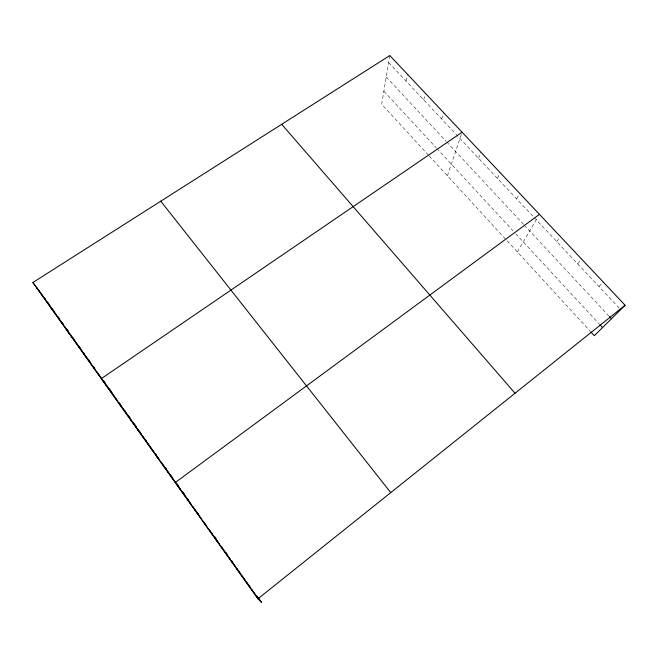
<?xml version="1.0" encoding="UTF-8"?>
<svg xmlns="http://www.w3.org/2000/svg" width="658" height="658" viewBox="0 0 658 658"><rect width="100%" height="100%" fill="white"/><g stroke="black" fill="none" stroke-linecap="round" stroke-linejoin="round"><path stroke-width="0.49" stroke-dasharray="3.29 2.47" d="M389.824 55.535L381.681 104.252L428.531 155.247M406.044 81.057L407.434 74.231M423.719 99.884L425.348 93.247M441.699 119.032L443.558 112.576M447.415 175.801L461.784 133.13M478.563 158.307L480.924 152.237M497.464 178.441L500.096 172.577M516.703 198.93L519.606 193.279M517.377 251.956L537.183 218.226M556.791 241.634L560.279 236.452M577.683 263.899L581.483 258.956M598.969 286.567L603.09 281.887M388.656 62.526L533.474 216.803M534.173 217.543L619.252 308.166M386.238 77.002L446.042 141.199M446.724 141.931L523.587 224.427M524.27 225.159L608.666 315.741M383.869 91.174L436.147 147.696M436.838 148.445L513.043 230.843M515.773 233.787L599.142 323.933M429.222 156.004L590.242 331.278"/><path stroke-width="0.99" d="M258.183 597.571L261.67 602.465L257.961 598.772L32.9 282.504L389.824 55.535L625.1 305.254L594.33 335.72L590.925 332.019M257.961 598.772L625.1 305.254M539.453 214.352L175.258 482.553L180.572 489.371L176.459 483.589M462.089 132.233L101.316 378.638L107.402 386.74M609.366 316.498L611.471 318.752M599.825 324.665L602.531 327.594M236.617 568.783L237.48 569.77M281.698 124.296L515.033 393.245M215.725 539.428L216.893 540.851M195.278 510.69L196.257 511.916M160.766 201.192L390.745 492.612M182.307 491.592L184.034 493.813L182.858 492.159M156.217 455.797L158.216 458.396M137.555 429.567L139.809 432.528M119.254 403.856L121.746 407.154M108.521 388.228L112.066 392.941M83.714 353.914L86.667 357.853M66.458 329.658L69.616 333.894M49.523 305.855L52.887 310.387M32.9 282.504L43.798 297.21M45.583 299.62L44.39 298.016L45.575 299.711M47.368 302.03L49.144 304.432M52.665 309.276L53.824 310.905M57.871 316.588L59.031 318.217M62.502 323.086L63.653 324.715M67.132 329.6L68.317 331.254M73.022 337.875L74.79 340.351M78.911 346.141L80.087 347.794M83.599 352.721L84.75 354.349M88.797 360.025L89.949 361.653M93.42 366.522L94.571 368.143M103.322 380.431L105.675 383.737M109.796 389.52L110.972 391.173M119.131 402.638L120.291 404.267M124.337 409.95L125.489 411.579M128.96 416.448L130.119 418.077M134.207 423.818L136.56 427.124M139.504 431.261L141.273 433.745M145.393 439.536L146.57 441.189M155.304 453.452L156.464 455.081M165.158 467.295L166.318 468.924M170.455 474.731L172.223 477.223M176.36 483.03L178.721 486.344M187.522 498.715L188.69 500.351M197.408 512.598L198.568 514.227M214.5 536.599L216.276 539.099M225.71 552.358L227.471 554.826M231.575 560.591L232.751 562.236M256.628 595.778L260.691 601.486M47.36 302.211L52.105 308.882M53.29 310.543L56.851 315.544M58.036 317.214L63.308 324.624M64.476 326.261L67.971 331.171M69.715 333.622L73.211 338.533M74.37 340.17L77.899 345.121M79.083 346.791L84.421 354.292M85.614 355.953L90.952 363.455M92.729 365.955L95.649 370.051M96.816 371.696L100.896 377.429M102.648 379.888L105.56 383.984M106.728 385.629L112.024 393.065M113.209 394.734L116.779 399.743M119.748 403.913L123.317 408.922M124.502 410.592L129.807 418.044M130.975 419.689L135.071 425.446M136.831 427.914L139.759 432.026M142.095 435.316L144.439 438.606M145.591 440.227L154.252 452.391M155.403 454.012L159.45 459.695M161.177 462.122L164.097 466.226M165.273 467.879L168.81 472.839M171.746 476.976L175.283 481.936M182.899 492.636L191.61 504.875M192.769 506.504L196.257 511.406M197.416 513.034L199.736 516.3M200.336 517.13L201.521 518.792M203.297 521.292L206.258 525.454M209.219 529.616L212.773 534.617M213.957 536.278L219.295 543.771M221.055 546.247L223.991 550.368M225.159 552.013L230.448 559.44M231.616 561.085L235.729 566.859M236.896 568.504L240.409 573.439M242.16 575.89L245.064 579.978M246.232 581.614L250.303 587.339M252.047 589.79L254.959 593.878M256.126 595.515L259.614 600.417M36.461 287.307L196.158 511.71M196.742 512.524L258.504 599.315"/></g></svg>
